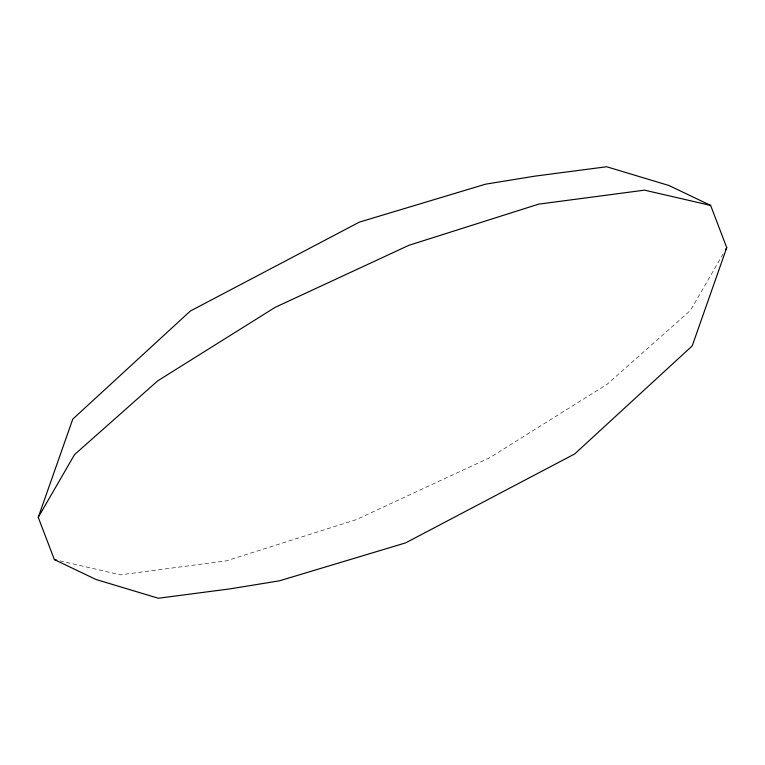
<?xml version="1.0" encoding="UTF-8"?>
<svg xmlns="http://www.w3.org/2000/svg" width="765" height="765" viewBox="0 0 765 765"><rect width="100%" height="100%" fill="white"/><g stroke="black" fill="none" stroke-linecap="round" stroke-linejoin="round"><path stroke-width="0.57" stroke-dasharray="3.83 2.87" d="M723.183 253.827L690.46 310.408L607.286 384.145L489.887 457.633L356.146 519.674L226.411 560.841L120.44 574.85L60.167 560.917"/><path stroke-width="1.15" d="M38.25 517.35L72.79 419.096L190.322 311.039L359.349 222.127L485.517 184.183L534.572 176.189L606.626 166.751L669.05 185.532L710.628 205.422L726.75 247.65L692.21 345.904L574.678 453.961L405.651 542.873L279.483 580.817L230.428 588.811L158.374 598.249L95.95 579.468L54.372 559.578L38.25 517.35L74.54 454.592L157.714 380.855L275.113 307.367L408.854 245.326L538.589 204.159L644.56 190.15L710.628 205.422M725.564 249.706L726.75 247.65M54.372 559.578L56.687 560.114"/></g></svg>
